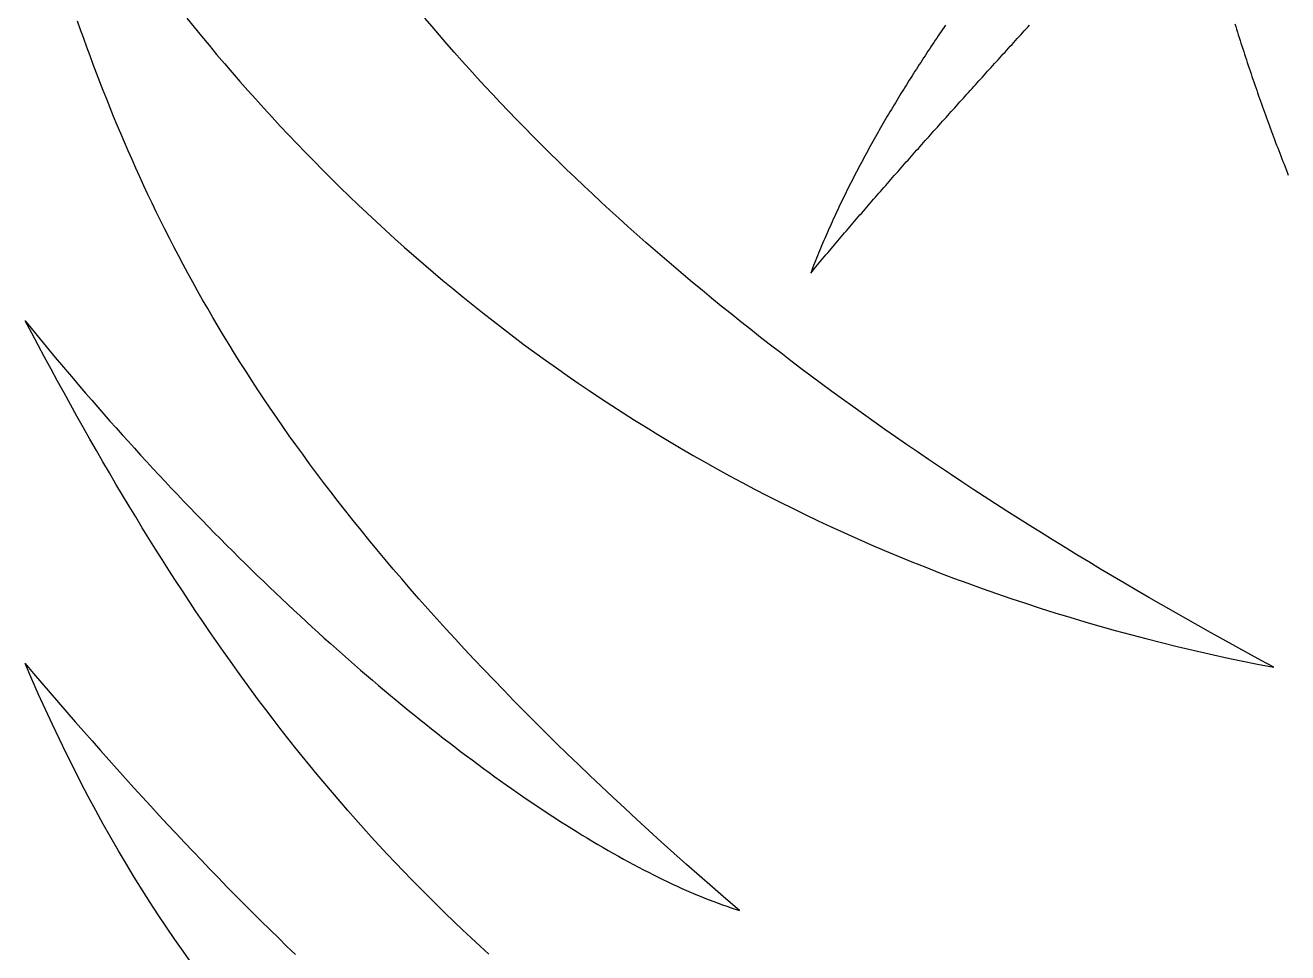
# Model space of a CAD drawing. Extents: x 5 to 105, y 2 to 136.
# Drawn here: x 33.79 to 40.83, y 33.24 to 38.41 of the extents above; entities that cross this region are included whole.
import ezdxf

# ---------------------------------------------------------------- set-up
doc = ezdxf.new("R2010")
doc.units = 0
doc.layers.get('0').update_dxf_attribs({"linetype": 'CONTINUOUS'})

msp = doc.modelspace()

# ---------------------------------------------------------------- linework, layer by layer
at = {"color": 7}
msp.add_lwpolyline([(39.3924, 38.4136), (39.3924, 38.4136)], close=True, dxfattribs=at)
for points in [[(37.7747, 33.4734, 0), (37.6995, 33.5383, 0), (37.6253, 33.6028, 0), (37.5521, 33.6669, 0), (37.48, 33.7306, 0), (37.4089, 33.794, 0), (37.3389, 33.8569, 0), (37.2698, 33.9195, 0), (37.2018, 33.9818, 0), (37.1347, 34.0437, 0), (37.0686, 34.1052, 0), (37.0035, 34.1664, 0), (36.9393, 34.2272, 0), (36.8761, 34.2877, 0), (36.8138, 34.3478, 0), (36.7525, 34.4076, 0), (36.6921, 34.4671, 0), (36.6326, 34.5263, 0), (36.574, 34.5851, 0), (36.5163, 34.6437, 0), (36.4595, 34.7019, 0), (36.4036, 34.7598, 0), (36.3485, 34.8175, 0), (36.2943, 34.8748, 0), (36.2409, 34.9318, 0), (36.1884, 34.9886, 0), (36.1368, 35.0451, 0), (36.0859, 35.1013, 0), (36.0359, 35.1572, 0), (35.9866, 35.2128, 0), (35.9382, 35.2682, 0), (35.8905, 35.3234, 0), (35.8436, 35.3783, 0), (35.7975, 35.4329, 0), (35.7521, 35.4873, 0), (35.7075, 35.5415, 0), (35.6637, 35.5954, 0), (35.6205, 35.6491, 0), (35.5781, 35.7026, 0), (35.5364, 35.7559, 0), (35.4954, 35.8089, 0), (35.455, 35.8617, 0), (35.4154, 35.9144, 0), (35.3764, 35.9668, 0), (35.3381, 36.019, 0), (35.3005, 36.0711, 0), (35.2635, 36.1229, 0), (35.2271, 36.1746, 0), (35.1914, 36.2261, 0), (35.1563, 36.2774, 0), (35.1218, 36.3286, 0), (35.0879, 36.3796, 0), (35.0545, 36.4304, 0), (35.0218, 36.4811, 0), (34.9896, 36.5316, 0), (34.958, 36.582, 0), (34.927, 36.6323, 0), (34.8965, 36.6824, 0), (34.8665, 36.7324, 0), (34.8371, 36.7822, 0), (34.8081, 36.832, 0), (34.7797, 36.8816, 0), (34.7518, 36.9311, 0), (34.7243, 36.9805, 0), (34.6974, 37.0298, 0), (34.6709, 37.079, 0), (34.6449, 37.1281, 0), (34.6193, 37.1771, 0), (34.5941, 37.2261, 0), (34.5694, 37.275, 0), (34.5452, 37.3237, 0), (34.5213, 37.3725, 0), (34.4978, 37.4211, 0), (34.4748, 37.4697, 0), (34.4521, 37.5183, 0), (34.4298, 37.5668, 0), (34.4078, 37.6152, 0), (34.3863, 37.6636, 0), (34.365, 37.712, 0), (34.3441, 37.7603, 0), (34.3236, 37.8086, 0), (34.3033, 37.8569, 0), (34.2834, 37.9052, 0), (34.2638, 37.9535, 0), (34.2445, 38.0017, 0), (34.2254, 38.05, 0), (34.2067, 38.0982, 0), (34.1881, 38.1465, 0), (34.1699, 38.1948, 0), (34.1519, 38.2431, 0), (34.1341, 38.2914, 0), (34.1166, 38.3397, 0), (34.0993, 38.3881, 0), (34.0822, 38.4364, 0)], [(34.6911, 38.454, 0), (34.7322, 38.4032, 0), (34.7737, 38.3525, 0), (34.8157, 38.3019, 0), (34.8581, 38.2513, 0), (34.9009, 38.2009, 0), (34.9441, 38.1506, 0), (34.9878, 38.1004, 0), (35.032, 38.0503, 0), (35.0766, 38.0003, 0), (35.1216, 37.9504, 0), (35.1671, 37.9007, 0), (35.213, 37.8512, 0), (35.2594, 37.8017, 0), (35.3063, 37.7525, 0), (35.3536, 37.7033, 0), (35.4014, 37.6544, 0), (35.4496, 37.6056, 0), (35.4983, 37.557, 0), (35.5475, 37.5086, 0), (35.5971, 37.4603, 0), (35.6473, 37.4123, 0), (35.6979, 37.3644, 0), (35.7489, 37.3168, 0), (35.8005, 37.2694, 0), (35.8526, 37.2221, 0), (35.9051, 37.1752, 0), (35.9581, 37.1284, 0), (36.0116, 37.0819, 0), (36.0657, 37.0356, 0), (36.1202, 36.9895, 0), (36.1752, 36.9438, 0), (36.2307, 36.8982, 0), (36.2867, 36.853, 0), (36.3432, 36.808, 0), (36.4003, 36.7633, 0), (36.4578, 36.7189, 0), (36.5159, 36.6747, 0), (36.5745, 36.6309, 0), (36.6336, 36.5873, 0), (36.6932, 36.5441, 0), (36.7533, 36.5012, 0), (36.814, 36.4586, 0), (36.8752, 36.4163, 0), (36.9369, 36.3744, 0), (36.9992, 36.3327, 0), (37.062, 36.2915, 0), (37.1254, 36.2506, 0), (37.1892, 36.21, 0), (37.2537, 36.1698, 0), (37.3186, 36.13, 0), (37.3842, 36.0905, 0), (37.4502, 36.0514, 0), (37.5169, 36.0127, 0), (37.5841, 35.9744, 0), (37.6518, 35.9365, 0), (37.7201, 35.899, 0), (37.789, 35.8619, 0), (37.8584, 35.8252, 0), (37.9284, 35.7889, 0), (37.999, 35.7531, 0), (38.0702, 35.7176, 0), (38.1419, 35.6827, 0), (38.2142, 35.6481, 0), (38.2871, 35.6141, 0), (38.3606, 35.5804, 0), (38.4346, 35.5473, 0), (38.5093, 35.5146, 0), (38.5845, 35.4824, 0), (38.6604, 35.4506, 0), (38.7368, 35.4194, 0), (38.8138, 35.3886, 0), (38.8915, 35.3584, 0), (38.9697, 35.3286, 0), (39.0485, 35.2993, 0), (39.128, 35.2706, 0), (39.208, 35.2424, 0), (39.2887, 35.2147, 0), (39.37, 35.1876, 0), (39.4519, 35.161, 0), (39.5344, 35.1349, 0), (39.6176, 35.1094, 0), (39.7014, 35.0844, 0), (39.7858, 35.06, 0), (39.8708, 35.0362, 0), (39.9565, 35.0129, 0), (40.0428, 34.9903, 0), (40.1297, 34.9682, 0), (40.2173, 34.9467, 0), (40.3055, 34.9258, 0), (40.3944, 34.9055, 0), (40.4839, 34.8859, 0), (40.5741, 34.8668, 0), (40.6649, 34.8484, 0), (40.7564, 34.8306, 0)], [(40.7564, 34.8306, 0), (40.6851, 34.869, 0), (40.6142, 34.9075, 0), (40.5436, 34.9462, 0), (40.4734, 34.985, 0), (40.4035, 35.0238, 0), (40.3339, 35.0628, 0), (40.2647, 35.1019, 0), (40.1958, 35.1411, 0), (40.1273, 35.1805, 0), (40.0591, 35.2199, 0), (39.9912, 35.2595, 0), (39.9236, 35.2991, 0), (39.8565, 35.3389, 0), (39.7896, 35.3788, 0), (39.7231, 35.4188, 0), (39.657, 35.4589, 0), (39.5911, 35.4992, 0), (39.5257, 35.5395, 0), (39.4606, 35.58, 0), (39.3958, 35.6205, 0), (39.3314, 35.6612, 0), (39.2673, 35.702, 0), (39.2036, 35.7429, 0), (39.1403, 35.7839, 0), (39.0772, 35.8251, 0), (39.0146, 35.8663, 0), (38.9523, 35.9077, 0), (38.8904, 35.9492, 0), (38.8288, 35.9907, 0), (38.7676, 36.0324, 0), (38.7067, 36.0743, 0), (38.6462, 36.1162, 0), (38.586, 36.1582, 0), (38.5263, 36.2004, 0), (38.4668, 36.2427, 0), (38.4078, 36.285, 0), (38.3491, 36.3275, 0), (38.2908, 36.3701, 0), (38.2328, 36.4129, 0), (38.1752, 36.4557, 0), (38.118, 36.4987, 0), (38.0611, 36.5417, 0), (38.0047, 36.5849, 0), (37.9485, 36.6282, 0), (37.8928, 36.6716, 0), (37.8374, 36.7151, 0), (37.7824, 36.7588, 0), (37.7278, 36.8025, 0), (37.6736, 36.8464, 0), (37.6197, 36.8903, 0), (37.5662, 36.9344, 0), (37.5131, 36.9786, 0), (37.4604, 37.023, 0), (37.408, 37.0674, 0), (37.3561, 37.1119, 0), (37.3045, 37.1566, 0), (37.2533, 37.2014, 0), (37.2025, 37.2463, 0), (37.152, 37.2913, 0), (37.102, 37.3364, 0), (37.0523, 37.3816, 0), (37.003, 37.427, 0), (36.9542, 37.4725, 0), (36.9057, 37.518, 0), (36.8576, 37.5637, 0), (36.8098, 37.6095, 0), (36.7625, 37.6555, 0), (36.7156, 37.7015, 0), (36.6691, 37.7477, 0), (36.6229, 37.7939, 0), (36.5772, 37.8403, 0), (36.5318, 37.8868, 0), (36.4869, 37.9334, 0), (36.4424, 37.9802, 0), (36.3982, 38.027, 0), (36.3545, 38.074, 0), (36.3111, 38.121, 0), (36.2682, 38.1682, 0), (36.2256, 38.2155, 0), (36.1835, 38.263, 0), (36.1418, 38.3105, 0), (36.1004, 38.3582, 0), (36.0595, 38.4059, 0), (36.019, 38.4538, 0)], [(38.9246, 38.415, 0), (38.9163, 38.4029, 0), (38.9081, 38.3907, 0), (38.8998, 38.3785, 0), (38.8915, 38.3663, 0), (38.8833, 38.3541, 0), (38.8751, 38.3418, 0), (38.8669, 38.3296, 0), (38.8587, 38.3173, 0), (38.8506, 38.305, 0), (38.8424, 38.2928, 0), (38.8343, 38.2805, 0), (38.8262, 38.2682, 0), (38.8181, 38.2558, 0), (38.81, 38.2435, 0), (38.8019, 38.2312, 0), (38.7939, 38.2188, 0), (38.7859, 38.2064, 0), (38.7779, 38.194, 0), (38.7699, 38.1816, 0), (38.7619, 38.1692, 0), (38.754, 38.1568, 0), (38.746, 38.1444, 0), (38.7381, 38.1319, 0), (38.7303, 38.1195, 0), (38.7224, 38.107, 0), (38.7145, 38.0945, 0), (38.7067, 38.082, 0), (38.6989, 38.0694, 0), (38.6911, 38.0569, 0), (38.6834, 38.0444, 0), (38.6757, 38.0318, 0), (38.6679, 38.0192, 0), (38.6603, 38.0066, 0), (38.6526, 37.994, 0), (38.6449, 37.9814, 0), (38.6373, 37.9688, 0), (38.6297, 37.9561, 0), (38.6222, 37.9435, 0), (38.6146, 37.9308, 0), (38.6071, 37.9181, 0), (38.5996, 37.9054, 0), (38.5921, 37.8927, 0), (38.5847, 37.8799, 0), (38.5773, 37.8672, 0), (38.5699, 37.8544, 0), (38.5625, 37.8416, 0), (38.5551, 37.8288, 0), (38.5478, 37.816, 0), (38.5405, 37.8032, 0), (38.5333, 37.7904, 0), (38.526, 37.7775, 0), (38.5188, 37.7646, 0), (38.5117, 37.7517, 0), (38.5045, 37.7388, 0), (38.4974, 37.7259, 0), (38.4903, 37.713, 0), (38.4832, 37.7, 0), (38.4762, 37.6871, 0), (38.4692, 37.6741, 0), (38.4622, 37.6611, 0), (38.4553, 37.6481, 0), (38.4483, 37.635, 0), (38.4415, 37.622, 0), (38.4346, 37.6089, 0), (38.4278, 37.5958, 0), (38.421, 37.5827, 0), (38.4142, 37.5696, 0), (38.4075, 37.5565, 0), (38.4008, 37.5433, 0), (38.3941, 37.5302, 0), (38.3875, 37.517, 0), (38.3809, 37.5038, 0), (38.3743, 37.4906, 0), (38.3678, 37.4774, 0), (38.3613, 37.4641, 0), (38.3548, 37.4508, 0), (38.3484, 37.4376, 0), (38.342, 37.4243, 0), (38.3356, 37.4109, 0), (38.3293, 37.3976, 0), (38.323, 37.3842, 0), (38.3167, 37.3709, 0), (38.3105, 37.3575, 0), (38.3043, 37.3441, 0), (38.2982, 37.3307, 0), (38.2921, 37.3172, 0), (38.286, 37.3038, 0), (38.28, 37.2903, 0), (38.2739, 37.2768, 0), (38.268, 37.2633, 0), (38.2621, 37.2497, 0), (38.2562, 37.2362, 0), (38.2503, 37.2226, 0), (38.2445, 37.209, 0), (38.2387, 37.1954, 0), (38.233, 37.1818, 0), (38.2273, 37.1682, 0), (38.2216, 37.1545, 0), (38.216, 37.1408, 0), (38.2104, 37.1271, 0), (38.2049, 37.1134, 0), (38.1994, 37.0997, 0), (38.1939, 37.0859, 0), (38.1885, 37.0722, 0), (38.1831, 37.0584, 0), (38.1778, 37.0446, 0), (38.1725, 37.0307, 0)], [(38.1725, 37.0307, 0), (38.1819, 37.042, 0), (38.1914, 37.0533, 0), (38.2008, 37.0646, 0), (38.2102, 37.0759, 0), (38.2196, 37.0871, 0), (38.2291, 37.0984, 0), (38.2385, 37.1096, 0), (38.248, 37.1208, 0), (38.2574, 37.1321, 0), (38.2669, 37.1433, 0), (38.2763, 37.1545, 0), (38.2858, 37.1657, 0), (38.2953, 37.1769, 0), (38.3047, 37.188, 0), (38.3142, 37.1992, 0), (38.3237, 37.2104, 0), (38.3332, 37.2215, 0), (38.3426, 37.2327, 0), (38.3521, 37.2438, 0), (38.3616, 37.2549, 0), (38.3711, 37.266, 0), (38.3806, 37.2771, 0), (38.3901, 37.2882, 0), (38.3996, 37.2993, 0), (38.4091, 37.3104, 0), (38.4187, 37.3215, 0), (38.4282, 37.3326, 0), (38.4377, 37.3436, 0), (38.4472, 37.3547, 0), (38.4567, 37.3657, 0), (38.4663, 37.3768, 0), (38.4758, 37.3878, 0), (38.4854, 37.3988, 0), (38.4949, 37.4098, 0), (38.5044, 37.4208, 0), (38.514, 37.4318, 0), (38.5235, 37.4428, 0), (38.5331, 37.4538, 0), (38.5426, 37.4648, 0), (38.5522, 37.4758, 0), (38.5618, 37.4867, 0), (38.5713, 37.4977, 0), (38.5809, 37.5086, 0), (38.5905, 37.5196, 0), (38.6001, 37.5305, 0), (38.6096, 37.5415, 0), (38.6192, 37.5524, 0), (38.6288, 37.5633, 0), (38.6384, 37.5742, 0), (38.648, 37.5851, 0), (38.6576, 37.596, 0), (38.6672, 37.6069, 0), (38.6768, 37.6178, 0), (38.6864, 37.6287, 0), (38.696, 37.6396, 0), (38.7056, 37.6505, 0), (38.7152, 37.6613, 0), (38.7248, 37.6722, 0), (38.7344, 37.6831, 0), (38.744, 37.6939, 0), (38.7536, 37.7048, 0), (38.7633, 37.7156, 0), (38.7729, 37.7265, 0), (38.7825, 37.7373, 0), (38.7921, 37.7481, 0), (38.8018, 37.7589, 0), (38.8114, 37.7698, 0), (38.821, 37.7806, 0), (38.8307, 37.7914, 0), (38.8403, 37.8022, 0), (38.85, 37.813, 0), (38.8596, 37.8238, 0), (38.8692, 37.8346, 0), (38.8789, 37.8454, 0), (38.8885, 37.8562, 0), (38.8982, 37.8669, 0), (38.9078, 37.8777, 0), (38.9175, 37.8885, 0), (38.9272, 37.8993, 0), (38.9368, 37.91, 0), (38.9465, 37.9208, 0), (38.9561, 37.9316, 0), (38.9658, 37.9423, 0), (38.9755, 37.9531, 0), (38.9851, 37.9638, 0), (38.9948, 37.9746, 0), (39.0045, 37.9853, 0), (39.0142, 37.9961, 0), (39.0238, 38.0068, 0), (39.0335, 38.0175, 0), (39.0432, 38.0283, 0), (39.0529, 38.039, 0), (39.0626, 38.0497, 0), (39.0722, 38.0605, 0), (39.0819, 38.0712, 0), (39.0916, 38.0819, 0), (39.1013, 38.0926, 0), (39.111, 38.1033, 0), (39.1207, 38.1141, 0), (39.1304, 38.1248, 0), (39.1401, 38.1355, 0), (39.1498, 38.1462, 0), (39.1595, 38.1569, 0), (39.1691, 38.1676, 0), (39.1788, 38.1783, 0), (39.1885, 38.189, 0), (39.1982, 38.1997, 0), (39.2079, 38.2104, 0), (39.2176, 38.2211, 0), (39.2273, 38.2318, 0), (39.2371, 38.2425, 0), (39.2468, 38.2532, 0), (39.2565, 38.2639, 0), (39.2662, 38.2746, 0), (39.2759, 38.2853, 0), (39.2856, 38.296, 0), (39.2953, 38.3067, 0), (39.305, 38.3174, 0), (39.3147, 38.3281, 0), (39.3244, 38.3388, 0), (39.3341, 38.3495, 0), (39.3438, 38.3602, 0), (39.3536, 38.3709, 0), (39.3633, 38.3816, 0), (39.373, 38.3922, 0), (39.3827, 38.4029, 0), (39.3924, 38.4136, 0)], [(40.5385, 38.4222, 0), (40.5433, 38.4067, 0), (40.5481, 38.3911, 0), (40.553, 38.3756, 0), (40.5579, 38.3601, 0), (40.5629, 38.3445, 0), (40.5678, 38.329, 0), (40.5728, 38.3135, 0), (40.5778, 38.298, 0), (40.5828, 38.2825, 0), (40.5878, 38.2671, 0), (40.5928, 38.2516, 0), (40.5979, 38.2361, 0), (40.603, 38.2207, 0), (40.6081, 38.2052, 0), (40.6133, 38.1898, 0), (40.6184, 38.1743, 0), (40.6236, 38.1589, 0), (40.6288, 38.1434, 0), (40.634, 38.128, 0), (40.6393, 38.1126, 0), (40.6445, 38.0972, 0), (40.6498, 38.0818, 0), (40.6552, 38.0664, 0), (40.6605, 38.051, 0), (40.6658, 38.0356, 0), (40.6712, 38.0203, 0), (40.6766, 38.0049, 0), (40.682, 37.9896, 0), (40.6875, 37.9742, 0), (40.6929, 37.9589, 0), (40.6984, 37.9435, 0), (40.7039, 37.9282, 0), (40.7095, 37.9129, 0), (40.715, 37.8976, 0), (40.7206, 37.8823, 0), (40.7262, 37.867, 0), (40.7318, 37.8517, 0), (40.7375, 37.8364, 0), (40.7431, 37.8211, 0), (40.7488, 37.8059, 0), (40.7545, 37.7906, 0), (40.7603, 37.7754, 0), (40.766, 37.7601, 0), (40.7718, 37.7449, 0), (40.7776, 37.7296, 0), (40.7834, 37.7144, 0), (40.7893, 37.6992, 0), (40.7952, 37.684, 0), (40.801, 37.6688, 0), (40.807, 37.6536, 0), (40.8129, 37.6385, 0), (40.8189, 37.6233, 0), (40.8248, 37.6081, 0), (40.8308, 37.593, 0), (40.8369, 37.5778, 0)], [(36.3773, 33.2298, 0), (36.3277, 33.275, 0), (36.2785, 33.3204, 0), (36.2298, 33.366, 0), (36.1815, 33.4119, 0), (36.1337, 33.458, 0), (36.0862, 33.5043, 0), (36.0392, 33.5509, 0), (35.9926, 33.5977, 0), (35.9463, 33.6448, 0), (35.9004, 33.6922, 0), (35.855, 33.7398, 0), (35.8098, 33.7877, 0), (35.7651, 33.8359, 0), (35.7207, 33.8843, 0), (35.6766, 33.9331, 0), (35.6329, 33.9821, 0), (35.5895, 34.0314, 0), (35.5465, 34.081, 0), (35.5037, 34.1309, 0), (35.4613, 34.1811, 0), (35.4192, 34.2316, 0), (35.3774, 34.2825, 0), (35.3358, 34.3337, 0), (35.2946, 34.3851, 0), (35.2536, 34.437, 0), (35.2129, 34.4891, 0), (35.1724, 34.5416, 0), (35.1322, 34.5944, 0), (35.0922, 34.6476, 0), (35.0525, 34.7011, 0), (35.013, 34.755, 0), (34.9737, 34.8093, 0), (34.9347, 34.8639, 0), (34.8958, 34.9189, 0), (34.8572, 34.9742, 0), (34.8187, 35.03, 0), (34.7804, 35.0861, 0), (34.7423, 35.1426, 0), (34.7044, 35.1995, 0), (34.6666, 35.2568, 0), (34.629, 35.3146, 0), (34.5916, 35.3727, 0), (34.5543, 35.4312, 0), (34.5171, 35.4902, 0), (34.48, 35.5495, 0), (34.4431, 35.6093, 0), (34.4063, 35.6695, 0), (34.3695, 35.7302, 0), (34.3329, 35.7913, 0), (34.2964, 35.8528, 0), (34.2599, 35.9148, 0), (34.2236, 35.9772, 0), (34.1872, 36.0401, 0), (34.151, 36.1035, 0), (34.1148, 36.1673, 0), (34.0787, 36.2316, 0), (34.0425, 36.2964, 0), (34.0065, 36.3617, 0), (33.9704, 36.4274, 0), (33.9344, 36.4936, 0), (33.8983, 36.5604, 0), (33.8623, 36.6276, 0), (33.8263, 36.6953, 0), (33.7902, 36.7635, 0)], [(33.7902, 36.7635, 0), (33.8236, 36.7223, 0), (33.8571, 36.6813, 0), (33.8907, 36.6405, 0), (33.9243, 36.5999, 0), (33.958, 36.5595, 0), (33.9917, 36.5193, 0), (34.0255, 36.4793, 0), (34.0593, 36.4394, 0), (34.0931, 36.3998, 0), (34.127, 36.3604, 0), (34.161, 36.3212, 0), (34.195, 36.2822, 0), (34.229, 36.2434, 0), (34.263, 36.2048, 0), (34.2971, 36.1664, 0), (34.3312, 36.1282, 0), (34.3654, 36.0902, 0), (34.3995, 36.0525, 0), (34.4337, 36.0149, 0), (34.4679, 35.9776, 0), (34.5021, 35.9405, 0), (34.5364, 35.9036, 0), (34.5706, 35.8669, 0), (34.6049, 35.8304, 0), (34.6392, 35.7942, 0), (34.6735, 35.7582, 0), (34.7077, 35.7224, 0), (34.742, 35.6868, 0), (34.7763, 35.6514, 0), (34.8106, 35.6163, 0), (34.8449, 35.5814, 0), (34.8792, 35.5467, 0), (34.9134, 35.5123, 0), (34.9477, 35.4781, 0), (34.9819, 35.4441, 0), (35.0162, 35.4104, 0), (35.0504, 35.3769, 0), (35.0846, 35.3436, 0), (35.1187, 35.3106, 0), (35.1529, 35.2778, 0), (35.187, 35.2452, 0), (35.2211, 35.2129, 0), (35.2551, 35.1808, 0), (35.2891, 35.149, 0), (35.3231, 35.1174, 0), (35.3571, 35.0861, 0), (35.391, 35.055, 0), (35.4248, 35.0241, 0), (35.4587, 34.9935, 0), (35.4924, 34.9632, 0), (35.5262, 34.9331, 0), (35.5598, 34.9033, 0), (35.5935, 34.8737, 0), (35.627, 34.8443, 0), (35.6605, 34.8153, 0), (35.694, 34.7864, 0), (35.7273, 34.7579, 0), (35.7607, 34.7296, 0), (35.7939, 34.7015, 0), (35.8271, 34.6738, 0), (35.8602, 34.6462, 0), (35.8932, 34.619, 0), (35.9262, 34.592, 0), (35.9591, 34.5653, 0), (35.9919, 34.5388, 0), (36.0246, 34.5127, 0), (36.0572, 34.4868, 0), (36.0898, 34.4611, 0), (36.1222, 34.4358, 0), (36.1546, 34.4107, 0), (36.1869, 34.3859, 0), (36.219, 34.3613, 0), (36.2511, 34.3371, 0), (36.2831, 34.3131, 0), (36.315, 34.2894, 0), (36.3467, 34.266, 0), (36.3784, 34.2428, 0), (36.4099, 34.22, 0), (36.4414, 34.1974, 0), (36.4727, 34.1751, 0), (36.5039, 34.1532, 0), (36.535, 34.1315, 0), (36.5659, 34.11, 0), (36.5968, 34.0889, 0), (36.6275, 34.0681, 0), (36.6581, 34.0476, 0), (36.6886, 34.0273, 0), (36.7189, 34.0074, 0), (36.7491, 33.9877, 0), (36.7791, 33.9684, 0), (36.8091, 33.9493, 0), (36.8388, 33.9306, 0), (36.8685, 33.9121, 0), (36.898, 33.894, 0), (36.9273, 33.8762, 0), (36.9565, 33.8586, 0), (36.9855, 33.8414, 0), (37.0144, 33.8245, 0), (37.0431, 33.8079, 0), (37.0717, 33.7916, 0), (37.1001, 33.7756, 0), (37.1284, 33.7599, 0), (37.1564, 33.7446, 0), (37.1843, 33.7295, 0), (37.2121, 33.7148, 0), (37.2396, 33.7004, 0), (37.267, 33.6863, 0), (37.2943, 33.6725, 0), (37.3213, 33.6591, 0), (37.3481, 33.646, 0), (37.3748, 33.6332, 0), (37.4013, 33.6207, 0), (37.4276, 33.6086, 0), (37.4537, 33.5967, 0), (37.4796, 33.5852, 0), (37.5053, 33.5741, 0), (37.5309, 33.5632, 0), (37.5562, 33.5527, 0), (37.5813, 33.5426, 0), (37.6062, 33.5327, 0), (37.6309, 33.5232, 0), (37.6554, 33.5141, 0), (37.6797, 33.5053, 0), (37.7038, 33.4968, 0), (37.7277, 33.4886, 0), (37.7513, 33.4808, 0), (37.7747, 33.4734, 0)], [(34.7183, 33.1794, 0), (34.6712, 33.2453, 0), (34.6245, 33.3122, 0), (34.5783, 33.3799, 0), (34.5326, 33.4486, 0), (34.4873, 33.5181, 0), (34.4425, 33.5887, 0), (34.3982, 33.6601, 0), (34.3543, 33.7325, 0), (34.3109, 33.8059, 0), (34.268, 33.8802, 0), (34.2256, 33.9555, 0), (34.1836, 34.0318, 0), (34.1421, 34.1091, 0), (34.1011, 34.1874, 0), (34.0605, 34.2668, 0), (34.0205, 34.3471, 0), (33.9809, 34.4285, 0), (33.9418, 34.5109, 0), (33.9032, 34.5944, 0), (33.865, 34.6789, 0), (33.8274, 34.7645, 0), (33.7902, 34.8512, 0)], [(33.7902, 34.8512, 0), (33.8367, 34.7964, 0), (33.8833, 34.7419, 0), (33.9298, 34.6876, 0), (33.9764, 34.6335, 0), (34.023, 34.5797, 0), (34.0696, 34.5261, 0), (34.1162, 34.4728, 0), (34.1629, 34.4197, 0), (34.2096, 34.3668, 0), (34.2563, 34.3142, 0), (34.3031, 34.2619, 0), (34.3499, 34.2098, 0), (34.3968, 34.158, 0), (34.4437, 34.1065, 0), (34.4906, 34.0552, 0), (34.5376, 34.0042, 0), (34.5847, 33.9534, 0), (34.6318, 33.903, 0), (34.6789, 33.8528, 0), (34.7262, 33.8029, 0), (34.7735, 33.7532, 0), (34.8208, 33.7039, 0), (34.8682, 33.6548, 0), (34.9157, 33.6061, 0), (34.9633, 33.5576, 0), (35.011, 33.5094, 0), (35.0587, 33.4616, 0), (35.1065, 33.414, 0), (35.1544, 33.3667, 0), (35.2024, 33.3197, 0), (35.2505, 33.2731, 0), (35.2987, 33.2267, 0)]]:
    msp.add_polyline3d(points, dxfattribs=at)

doc.saveas('drawing.dxf')
